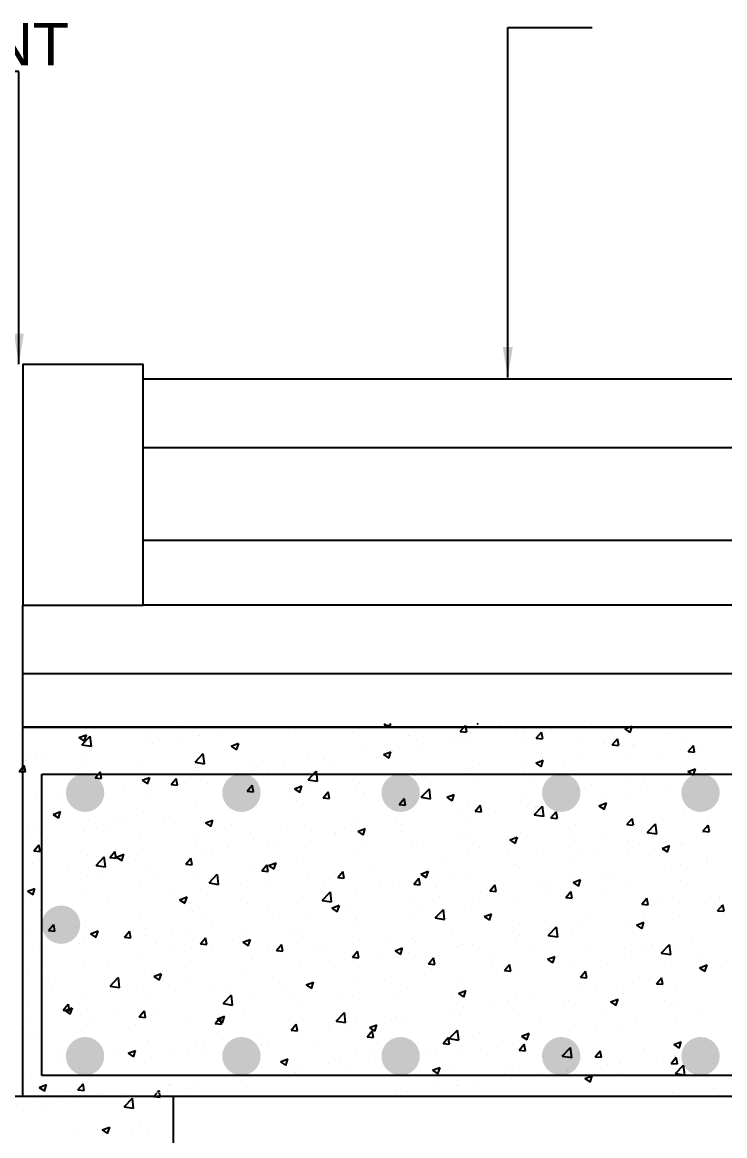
# Model space of a CAD drawing. Header units: inches. Extents: x 0 to 11487, y 0 to 10656.
# Drawn here: x 360.67 to 365, y 295.22 to 302.09 of the extents above; entities that cross this region are included whole.
import ezdxf

# ---------------------------------------------------------------- set-up
doc = ezdxf.new("R2010")
doc.units = ezdxf.units.IN
doc.header["$MEASUREMENT"] = 0
doc.linetypes.add('HIDDEN', pattern=[9.525, 6.35, -3.175])
for name, color, linetype in [('DIMENSION', 255, 'Continuous'), ('DRAWING', 7, 'Continuous'), ('HATCH', 7, 'Continuous'), ('TEXT', 255, 'Continuous')]:
    doc.layers.add(name, color=color, linetype=linetype)
doc.styles.get("Standard").update_dxf_attribs({"font": 'arial.ttf'})
doc.dimstyles.get("Standard").update_dxf_attribs({"dimtxt": 0.18, "dimasz": 0.1875, "dimexe": 0.18, "dimexo": 0.0625, "dimgap": 0.09, "dimtad": 0, "dimtih": 1, "dimtoh": 1, "dimdec": 4, "dimzin": 0, "dimdsep": 46, "dimtxsty": 'Standard', "dimcen": 0.09, "dimadec": 0, "dimazin": 0, "dimtfac": 1, "dimtdec": 4, "dimtofl": 0, "dimtmove": 0, "dimatfit": 3, "dimfxl": 1, "dimtolj": 1, "dimtzin": 0, "dimarcsym": 0})

msp = doc.modelspace()

# ---------------------------------------------------------------- hatches: boundary and pattern name
at = {"linetype": 'HIDDEN', "ltscale": 0.02}
h = msp.add_hatch(color=256, dxfattribs=at)
h.paths.add_polyline_path([(360.9421, 297.33828, 1), (361.1787, 297.33828, 0.3538924), (361.08509, 297.45397), (361.03571, 297.45397, 0.3538924)])
h.paths.add_polyline_path([(362.14301, 297.33828, 0.3538924), (362.0494, 297.45397), (362.00002, 297.45397, 0.3538924), (361.90641, 297.33828, 1)])
h.paths.add_polyline_path([(362.88831, 297.33828, 1), (363.12491, 297.33828, 0.3538924), (363.0313, 297.45397), (362.98192, 297.45397, 0.3538924)])
h.paths.add_polyline_path([(364.115, 297.33828, 0.3538924), (364.02139, 297.45397), (363.97201, 297.45397, 0.3538924), (363.8784, 297.33828, 1)])
h.paths.add_polyline_path([(364.97416, 297.33828, 0.3538924), (364.88055, 297.45397), (364.83118, 297.45397, 0.3538924), (364.73756, 297.33828, 1)])
h.paths.add_polyline_path([(365.83333, 297.33828, 0.3538924), (365.73972, 297.45397), (365.69034, 297.45397, 0.3538924), (365.59673, 297.33828, 1)])
h.paths.add_polyline_path([(366.72523, 297.33828, 0.3538924), (366.63162, 297.45397), (366.58224, 297.45397, 0.3538924), (366.48863, 297.33828, 1)])
h.paths.add_polyline_path([(367.19233, 297.33828, 1), (367.42893, 297.33828, 0.3538924), (367.33531, 297.45397), (367.28594, 297.45397, 0.3538924)])
h.paths.add_polyline_path([(367.19233, 295.71308, 1), (367.42893, 295.71308, 1)])
h.paths.add_polyline_path([(366.48863, 295.71308, 1), (366.72523, 295.71308, 1)])
h.paths.add_polyline_path([(365.83333, 295.71308, 1), (365.59673, 295.71308, 1)])
h.paths.add_polyline_path([(364.97416, 295.71308, 1), (364.73756, 295.71308, 1)])
h.paths.add_polyline_path([(364.115, 295.71308, 1), (363.8784, 295.71308, 1)])
h.paths.add_polyline_path([(363.12491, 295.71308, 1), (362.88831, 295.71308, 1)])
h.paths.add_polyline_path([(362.14301, 295.71308, 1), (361.90641, 295.71308, 1)])
h.paths.add_polyline_path([(361.1787, 295.71308, 1), (360.9421, 295.71308, 1)])
h.paths.add_polyline_path([(361.03068, 296.52438, 1), (360.79408, 296.52438, 1)])

# ---------------------------------------------------------------- linework, layer by layer
at = {"ltscale": 0.02}
for p, q in [((360.79408, 297.45397), (368.00443, 297.45397)), ((360.79408, 295.59478), (360.79408, 297.45397)), ((368.00587, 295.59478), (360.79408, 295.59478))]:
    msp.add_line(p, q, dxfattribs=at)
at = {"layer": 'DRAWING', "ltscale": 0.02}
for p, q in [((360.67582, 297.74233), (367.96008, 297.74233)), ((360.67582, 295.46382), (360.67582, 297.74233)), ((367.97262, 295.46382), (360.67582, 295.46382))]:
    msp.add_line(p, q, dxfattribs=at)
for points in [[(360.67635, 298.49645), (361.41845, 298.49645), (361.41845, 299.98123), (360.67635, 299.98123)], [(367.97119, 299.46578), (361.41845, 299.46578), (361.41845, 299.89309), (367.97119, 299.89309)], [(367.97119, 298.49645), (361.41845, 298.49645), (361.41845, 298.89696), (367.97119, 298.89696)], [(360.67582, 298.07352), (367.97119, 298.07352), (367.97119, 297.74233), (360.67582, 297.74233)], [(359.66137, 295.46673), (361.60286, 295.46673), (361.60286, 294.95868), (359.66137, 294.95868)]]:
    msp.add_lwpolyline(points, close=True, dxfattribs=at)
msp.add_lwpolyline([(360.67582, 298.07352), (360.67582, 298.49645)], dxfattribs=at)
at = {"layer": 'HATCH', "ltscale": 0.02}
for p, q in [((361.45955, 297.71957), (361.45955, 297.71957)), ((361.66048, 297.7519), (361.66048, 297.7519)), ((362.00922, 297.73717), (362.00922, 297.73717)), ((362.10484, 297.73998), (362.10484, 297.73998)), ((362.29743, 297.74947), (362.29743, 297.74947)), ((362.35795, 297.72243), (362.35795, 297.72243)), ((362.70669, 297.7077), (362.70669, 297.7077)), ((362.90586, 297.75697), (362.91353, 297.76611)), ((362.90586, 297.75697), (362.9449, 297.75355)), ((362.9453, 297.75305), (362.94289, 297.76611)), ((363.26641, 297.76598), (363.26641, 297.76598)), ((363.37443, 297.71597), (363.40592, 297.75351)), ((363.37443, 297.71597), (363.41348, 297.71256)), ((363.41387, 297.71205), (363.40632, 297.753)), ((363.43701, 297.7053), (363.43701, 297.7053)), ((363.4766, 297.76611), (363.48181, 297.7626)), ((363.48221, 297.7621), (363.48355, 297.76611)), ((363.61515, 297.75125), (363.61515, 297.75125)), ((363.71847, 297.72216), (363.71847, 297.72216)), ((363.76699, 297.74712), (363.76699, 297.74712)), ((363.77265, 297.70865), (363.77265, 297.70865)), ((363.843, 297.67498), (363.87449, 297.71251)), ((363.88245, 297.67106), (363.87489, 297.71201)), ((363.93619, 297.73018), (363.93619, 297.73018)), ((363.96388, 297.73651), (363.96388, 297.73651)), ((364.18361, 297.76275), (364.18361, 297.76275)), ((364.31262, 297.72178), (364.31262, 297.72178)), ((364.38816, 297.7322), (364.4339, 297.74976)), ((364.38816, 297.7322), (364.42065, 297.71028)), ((364.42105, 297.70978), (364.4343, 297.74926)), ((364.63698, 297.70951), (364.63698, 297.70951)), ((364.66135, 297.70704), (364.66135, 297.70704)), ((361.02272, 297.67846), (361.06846, 297.69601)), ((361.02272, 297.67846), (361.05522, 297.65654)), ((361.04121, 297.63475), (361.0921, 297.68778)), ((361.04121, 297.63475), (361.09931, 297.62574)), ((361.05562, 297.65604), (361.06886, 297.69551)), ((361.07856, 297.65417), (361.07856, 297.65417)), ((361.09972, 297.62526), (361.0925, 297.68731)), ((361.43556, 297.64917), (361.43556, 297.64917)), ((361.47389, 297.64104), (361.47389, 297.64104)), ((361.63743, 297.66258), (361.63743, 297.66258)), ((361.76554, 297.691), (361.76554, 297.691)), ((361.88485, 297.69515), (361.88485, 297.69515)), ((361.96157, 297.62614), (362.00731, 297.64369)), ((361.99446, 297.60372), (362.00771, 297.64319)), ((363.05542, 297.69296), (363.05542, 297.69296)), ((363.10159, 297.6593), (363.10159, 297.6593)), ((363.33749, 297.65676), (363.33749, 297.65676)), ((363.36007, 297.65433), (363.36007, 297.65433)), ((363.40416, 297.67823), (363.40416, 297.67823)), ((363.75289, 297.66349), (363.75289, 297.66349)), ((363.843, 297.67498), (363.88205, 297.67156)), ((364.10163, 297.64876), (364.10163, 297.64876)), ((364.25599, 297.64412), (364.25599, 297.64412)), ((364.31157, 297.63398), (364.34306, 297.67152)), ((364.31157, 297.63398), (364.35062, 297.63057)), ((364.35102, 297.63006), (364.34346, 297.67101)), ((364.45036, 297.63403), (364.45036, 297.63403)), ((364.76374, 297.66645), (364.76374, 297.66645)), ((364.78014, 297.59299), (364.81163, 297.63052)), ((360.69758, 297.58878), (360.69758, 297.58878)), ((361.06131, 297.58673), (361.06131, 297.58673)), ((361.10014, 297.60318), (361.10014, 297.60318)), ((361.73842, 297.52662), (361.7893, 297.57965)), ((361.79692, 297.51713), (361.78971, 297.57917)), ((361.96157, 297.62614), (361.99406, 297.60422)), ((362.43231, 297.5685), (362.43231, 297.5685)), ((362.76229, 297.61032), (362.76229, 297.61032)), ((362.90041, 297.57382), (362.94615, 297.59137)), ((362.90041, 297.57382), (362.93291, 297.5519)), ((362.93331, 297.5514), (362.94655, 297.59087)), ((362.94911, 297.60023), (362.94911, 297.60023)), ((362.95651, 297.59137), (362.95651, 297.59137)), ((363.11265, 297.62176), (363.11265, 297.62176)), ((363.87501, 297.57872), (363.87501, 297.57872)), ((364.09835, 297.57863), (364.09835, 297.57863)), ((364.43377, 297.62463), (364.43377, 297.62463)), ((364.58787, 297.58094), (364.58787, 297.58094)), ((364.78014, 297.59299), (364.81919, 297.58957)), ((364.7991, 297.61929), (364.7991, 297.61929)), ((364.81959, 297.58907), (364.81203, 297.63002)), ((364.83529, 297.61351), (364.83529, 297.61351)), ((360.65364, 297.47055), (360.68514, 297.50808)), ((360.69309, 297.46663), (360.68554, 297.50758)), ((360.6953, 297.53706), (360.6953, 297.53706)), ((360.76084, 297.5542), (360.76084, 297.5542)), ((360.81389, 297.55415), (360.81389, 297.55415)), ((361.04403, 297.52232), (361.04403, 297.52232)), ((361.39277, 297.50759), (361.39277, 297.50759)), ((361.73842, 297.52662), (361.79652, 297.51761)), ((361.7415, 297.49285), (361.7415, 297.49285)), ((362.0969, 297.5225), (362.0969, 297.5225)), ((362.28911, 297.51334), (362.28911, 297.51334)), ((362.53653, 297.54591), (362.53653, 297.54591)), ((362.57552, 297.52597), (362.57552, 297.52597)), ((363.49403, 297.51332), (363.49403, 297.51332)), ((363.75904, 297.52965), (363.75904, 297.52965)), ((363.83926, 297.5215), (363.885, 297.53906)), ((363.83926, 297.5215), (363.87176, 297.49958)), ((363.87215, 297.49908), (363.8854, 297.53855)), ((364.01175, 297.50509), (364.01175, 297.50509)), ((364.42433, 297.55941), (364.42433, 297.55941)), ((360.65364, 297.47055), (360.69269, 297.46713)), ((361.12222, 297.42956), (361.15371, 297.46709)), ((361.12222, 297.42956), (361.16126, 297.42614)), ((361.16166, 297.42564), (361.15411, 297.46659)), ((361.41267, 297.41543), (361.45841, 297.43299)), ((361.42762, 297.4317), (361.42762, 297.4317)), ((361.44556, 297.39301), (361.45881, 297.43249)), ((361.59079, 297.38856), (361.62228, 297.42609)), ((361.63023, 297.38464), (361.62268, 297.42559)), ((361.71299, 297.43749), (361.71299, 297.43749)), ((361.75759, 297.47352), (361.75759, 297.47352)), ((362.09024, 297.47812), (362.09024, 297.47812)), ((362.12557, 297.4918), (362.12557, 297.4918)), ((362.19454, 297.46057), (362.19454, 297.46057)), ((362.43563, 297.41849), (362.48651, 297.47152)), ((362.43897, 297.46338), (362.43897, 297.46338)), ((362.49413, 297.409), (362.48691, 297.47104)), ((362.78771, 297.44865), (362.78771, 297.44865)), ((363.09365, 297.44183), (363.09365, 297.44183)), ((363.11304, 297.44793), (363.11304, 297.44793)), ((363.13644, 297.43391), (363.13644, 297.43391)), ((363.42907, 297.48783), (363.42907, 297.48783)), ((363.60079, 297.45099), (363.60079, 297.45099)), ((363.76433, 297.47252), (363.76433, 297.47252)), ((364.7558, 297.44898), (364.7558, 297.44898)), ((364.77811, 297.46918), (364.82385, 297.48674)), ((364.77811, 297.46918), (364.8106, 297.44726)), ((364.811, 297.44676), (364.82425, 297.48623)), ((364.88647, 297.4809), (364.88647, 297.4809)), ((361.0922, 297.3857), (361.0922, 297.3857)), ((361.30203, 297.38338), (361.30203, 297.38338)), ((361.41267, 297.41543), (361.44516, 297.39351)), ((361.46557, 297.40491), (361.46557, 297.40491)), ((361.59079, 297.38856), (361.62983, 297.38515)), ((361.81356, 297.39518), (361.81356, 297.39518)), ((362.05936, 297.34757), (362.09085, 297.3851)), ((362.0988, 297.34365), (362.09125, 297.3846)), ((362.35151, 297.36311), (362.39725, 297.38067)), ((362.35151, 297.36311), (362.38401, 297.34119)), ((362.38441, 297.34069), (362.39765, 297.38017)), ((362.43563, 297.41849), (362.49373, 297.40948)), ((362.73206, 297.38253), (362.73206, 297.38253)), ((362.75435, 297.39285), (362.75435, 297.39285)), ((362.94079, 297.3641), (362.94079, 297.3641)), ((363.13283, 297.31036), (363.18372, 297.36339)), ((363.19134, 297.30087), (363.18412, 297.36291)), ((363.18821, 297.39667), (363.18821, 297.39667)), ((363.48518, 297.41918), (363.48518, 297.41918)), ((363.83391, 297.40444), (363.83391, 297.40444)), ((364.0904, 297.36116), (364.0904, 297.36116)), ((364.18265, 297.38971), (364.18265, 297.38971)), ((364.42582, 297.40716), (364.42582, 297.40716)), ((364.50549, 297.4155), (364.50549, 297.4155)), ((364.53138, 297.37498), (364.53138, 297.37498)), ((364.66343, 297.35585), (364.66343, 297.35585)), ((364.88012, 297.36024), (364.88012, 297.36024)), ((360.75289, 297.33672), (360.75289, 297.33672)), ((360.88945, 297.32907), (360.88945, 297.32907)), ((361.43257, 297.32978), (361.43257, 297.32978)), ((362.05936, 297.34757), (362.09841, 297.34415)), ((362.08895, 297.30503), (362.08895, 297.30503)), ((362.35108, 297.31714), (362.35108, 297.31714)), ((362.36467, 297.28825), (362.36467, 297.28825)), ((362.42437, 297.35103), (362.42437, 297.35103)), ((362.52793, 297.30657), (362.55942, 297.34411)), ((362.52793, 297.30657), (362.56698, 297.30316)), ((362.56737, 297.30265), (362.55982, 297.3436)), ((362.77725, 297.34256), (362.77725, 297.34256)), ((362.9965, 297.26558), (363.02799, 297.30311)), ((363.03595, 297.26166), (363.02839, 297.30261)), ((363.13283, 297.31036), (363.19093, 297.30135)), ((363.29036, 297.31079), (363.3361, 297.32835)), ((363.29036, 297.31079), (363.32286, 297.28888)), ((363.32325, 297.28837), (363.3365, 297.32785)), ((363.7511, 297.31218), (363.7511, 297.31218)), ((364.1245, 297.3501), (364.1245, 297.3501)), ((364.25247, 297.30175), (364.25247, 297.30175)), ((364.41601, 297.32328), (364.41601, 297.32328)), ((360.86377, 297.20473), (360.90951, 297.22229)), ((360.89666, 297.18231), (360.90991, 297.22179)), ((361.05159, 297.26438), (361.05159, 297.26438)), ((361.74965, 297.25605), (361.74965, 297.25605)), ((361.95371, 297.23414), (361.95371, 297.23414)), ((361.97009, 297.25174), (361.97009, 297.25174)), ((362.11725, 297.25567), (362.11725, 297.25567)), ((362.9965, 297.26558), (363.03555, 297.26216)), ((363.08571, 297.22436), (363.08571, 297.22436)), ((363.36254, 297.21931), (363.36254, 297.21931)), ((363.42112, 297.27036), (363.42112, 297.27036)), ((363.46507, 297.22458), (363.49656, 297.26212)), ((363.46507, 297.22458), (363.50412, 297.22117)), ((363.50452, 297.22066), (363.49696, 297.26161)), ((363.74352, 297.28471), (363.74352, 297.28471)), ((363.83004, 297.20223), (363.88092, 297.25526)), ((363.83989, 297.24743), (363.83989, 297.24743)), ((363.88854, 297.19274), (363.88132, 297.25478)), ((363.93364, 297.18359), (363.96514, 297.22112)), ((363.97309, 297.17967), (363.96553, 297.22062)), ((364.22921, 297.25847), (364.27495, 297.27603)), ((364.22921, 297.25847), (364.2617, 297.23656)), ((364.2621, 297.23605), (364.27535, 297.27553)), ((364.74785, 297.23151), (364.74785, 297.23151)), ((360.86377, 297.20473), (360.89626, 297.18281)), ((360.91682, 297.1885), (360.91682, 297.1885)), ((361.08426, 297.16823), (361.08426, 297.16823)), ((361.26555, 297.17376), (361.26555, 297.17376)), ((361.41967, 297.21423), (361.41967, 297.21423)), ((361.54113, 297.17983), (361.54113, 297.17983)), ((361.58911, 297.18634), (361.58911, 297.18634)), ((361.61429, 297.15903), (361.61429, 297.15903)), ((361.80261, 297.15241), (361.84835, 297.16997)), ((361.80261, 297.15241), (361.83511, 297.13049)), ((361.83551, 297.12999), (361.84875, 297.16947)), ((362.7464, 297.17538), (362.7464, 297.17538)), ((362.98155, 297.15391), (362.98155, 297.15391)), ((363.42893, 297.19332), (363.42893, 297.19332)), ((363.59247, 297.21486), (363.59247, 297.21486)), ((363.83004, 297.20223), (363.88814, 297.19322)), ((363.93364, 297.18359), (363.97269, 297.18017)), ((364.40221, 297.14259), (364.43371, 297.18013)), ((364.41788, 297.18968), (364.41788, 297.18968)), ((364.44166, 297.13867), (364.43411, 297.17962)), ((364.90415, 297.15251), (364.90415, 297.15251)), ((360.70582, 297.11548), (360.70582, 297.11548)), ((360.74495, 297.11925), (360.74495, 297.11925)), ((361.05456, 297.10075), (361.05456, 297.10075)), ((361.13017, 297.12572), (361.13017, 297.12572)), ((361.20813, 297.12095), (361.20813, 297.12095)), ((361.29372, 297.14725), (361.29372, 297.14725)), ((361.40329, 297.08601), (361.40329, 297.08601)), ((361.96302, 297.1443), (361.96302, 297.1443)), ((362.08101, 297.08756), (362.08101, 297.08756)), ((362.31176, 297.12956), (362.31176, 297.12956)), ((362.41643, 297.13356), (362.41643, 297.13356)), ((362.60057, 297.08852), (362.60057, 297.08852)), ((362.60539, 297.0849), (362.60539, 297.0849)), ((362.66049, 297.11483), (362.66049, 297.11483)), ((362.74146, 297.10009), (362.7872, 297.11765)), ((362.74146, 297.10009), (362.77396, 297.07817)), ((362.76893, 297.10643), (362.76893, 297.10643)), ((362.77435, 297.07767), (362.7876, 297.11715)), ((363.00923, 297.10009), (363.00923, 297.10009)), ((363.01635, 297.13901), (363.01635, 297.13901)), ((363.35796, 297.08536), (363.35796, 297.08536)), ((363.74316, 297.09471), (363.74316, 297.09471)), ((364.08246, 297.14369), (364.08246, 297.14369)), ((364.40221, 297.14259), (364.44126, 297.13918)), ((364.49157, 297.09819), (364.49157, 297.09819)), ((364.52725, 297.0941), (364.57813, 297.14713)), ((364.52725, 297.0941), (364.58535, 297.08509)), ((364.58575, 297.08461), (364.57853, 297.14665)), ((364.8595, 297.09111), (364.8595, 297.09111)), ((364.87078, 297.1016), (364.90228, 297.13913)), ((364.87078, 297.1016), (364.90983, 297.09818)), ((364.91023, 297.09768), (364.90268, 297.13863)), ((360.7176, 297.07141), (360.7176, 297.07141)), ((360.74429, 296.97916), (360.77578, 297.01669)), ((360.78373, 296.97524), (360.77618, 297.01619)), ((360.82714, 297.05555), (360.82714, 297.05555)), ((361.7417, 297.03858), (361.7417, 297.03858)), ((361.75203, 297.07128), (361.75203, 297.07128)), ((362.10076, 297.05654), (362.10076, 297.05654)), ((362.19281, 297.03059), (362.19281, 297.03059)), ((362.21959, 297.02312), (362.21959, 297.02312)), ((362.4495, 297.04181), (362.4495, 297.04181)), ((362.79823, 297.02707), (362.79823, 297.02707)), ((363.14697, 297.01234), (363.14697, 297.01234)), ((363.41318, 297.05288), (363.41318, 297.05288)), ((363.68031, 297.04777), (363.72605, 297.06533)), ((363.68031, 297.04777), (363.7128, 297.02585)), ((363.7067, 297.07062), (363.7067, 297.07062)), ((363.7132, 297.02535), (363.72645, 297.06483)), ((364.05543, 297.05589), (364.05543, 297.05589)), ((364.08061, 297.04408), (364.08061, 297.04408)), ((364.24415, 297.06562), (364.24415, 297.06562)), ((364.40417, 297.04115), (364.40417, 297.04115)), ((364.47851, 297.02571), (364.47851, 297.02571)), ((364.61915, 296.99545), (364.66489, 297.01301)), ((364.65205, 296.97303), (364.66529, 297.01251)), ((364.73991, 297.01403), (364.73991, 297.01403)), ((364.7529, 297.02642), (364.7529, 297.02642)), ((360.74429, 296.97916), (360.78334, 296.97574)), ((361.07631, 296.95076), (361.07631, 296.95076)), ((361.12783, 296.89025), (361.17871, 296.94328)), ((361.21286, 296.93816), (361.24435, 296.9757)), ((361.2523, 296.93425), (361.24475, 296.9752)), ((361.25371, 296.94171), (361.29946, 296.95927)), ((361.28661, 296.91929), (361.29985, 296.95877)), ((361.41173, 296.99676), (361.41173, 296.99676)), ((361.78185, 296.97648), (361.78185, 296.97648)), ((361.8386, 296.95772), (361.8386, 296.95772)), ((361.9454, 296.99801), (361.9454, 296.99801)), ((362.73846, 296.95791), (362.73846, 296.95791)), ((363.07776, 297.00689), (363.07776, 297.00689)), ((363.42061, 296.95719), (363.42061, 296.95719)), ((363.4957, 296.9976), (363.4957, 296.9976)), ((363.66803, 296.98977), (363.66803, 296.98977)), ((363.84444, 296.98287), (363.84444, 296.98287)), ((364.09753, 296.96031), (364.09753, 296.96031)), ((364.19317, 296.96814), (364.19317, 296.96814)), ((364.40993, 296.97221), (364.40993, 296.97221)), ((364.54191, 296.9534), (364.54191, 296.9534)), ((364.61915, 296.99545), (364.65165, 296.97353)), ((360.73701, 296.90178), (360.73701, 296.90178)), ((361.12186, 296.88959), (361.12186, 296.88959)), ((361.12783, 296.89025), (361.18593, 296.88124)), ((361.18633, 296.88076), (361.17911, 296.9428)), ((361.21286, 296.93816), (361.25191, 296.93475)), ((361.25371, 296.94171), (361.28621, 296.91979)), ((361.36928, 296.92217), (361.36928, 296.92217)), ((361.45762, 296.89233), (361.45762, 296.89233)), ((361.68143, 296.89717), (361.71292, 296.9347)), ((361.68143, 296.89717), (361.72048, 296.89375)), ((361.72088, 296.89325), (361.71332, 296.9342)), ((362.15, 296.85618), (362.18149, 296.89371)), ((362.18945, 296.85226), (362.18189, 296.89321)), ((362.19256, 296.88939), (362.2383, 296.90695)), ((362.19256, 296.88939), (362.22506, 296.86747)), ((362.22546, 296.86697), (362.2387, 296.90645)), ((362.40848, 296.91608), (362.40848, 296.91608)), ((362.84449, 296.88135), (362.84449, 296.88135)), ((363.25707, 296.93566), (363.25707, 296.93566)), ((363.71655, 296.89492), (363.71655, 296.89492)), ((363.73521, 296.87723), (363.73521, 296.87723)), ((364.07452, 296.92621), (364.07452, 296.92621)), ((364.63505, 296.88227), (364.63505, 296.88227)), ((364.73229, 296.89484), (364.73229, 296.89484)), ((364.89064, 296.93867), (364.89064, 296.93867)), ((364.89583, 296.91638), (364.89583, 296.91638)), ((360.78685, 296.85643), (360.78685, 296.85643)), ((360.95832, 296.86806), (360.95832, 296.86806)), ((361.07664, 296.82693), (361.07664, 296.82693)), ((361.13558, 296.8417), (361.13558, 296.8417)), ((361.48432, 296.82696), (361.48432, 296.82696)), ((361.73376, 296.82111), (361.73376, 296.82111)), ((361.82503, 296.78212), (361.87591, 296.83515)), ((361.83305, 296.81223), (361.83305, 296.81223)), ((361.88353, 296.77263), (361.87632, 296.83467)), ((362.07307, 296.87009), (362.07307, 296.87009)), ((362.15, 296.85618), (362.18905, 296.85276)), ((362.43353, 296.82724), (362.43353, 296.82724)), ((362.59708, 296.84877), (362.59708, 296.84877)), ((362.61857, 296.81518), (362.65007, 296.85271)), ((362.61857, 296.81518), (362.65762, 296.81176)), ((362.65802, 296.81126), (362.65046, 296.85221)), ((363.08714, 296.77419), (363.11864, 296.81172)), ((363.12659, 296.77027), (363.11904, 296.81121)), ((363.13141, 296.83707), (363.17715, 296.85463)), ((363.13141, 296.83707), (363.1639, 296.81515)), ((363.1643, 296.81465), (363.17755, 296.85413)), ((363.33556, 296.82952), (363.33556, 296.82952)), ((363.40524, 296.83541), (363.40524, 296.83541)), ((364.07229, 296.80795), (364.07229, 296.80795)), ((364.25407, 296.81688), (364.25407, 296.81688)), ((364.31971, 296.84053), (364.31971, 296.84053)), ((360.69565, 296.76153), (360.69565, 296.76153)), ((360.70481, 296.731), (360.75056, 296.74856)), ((360.73771, 296.70859), (360.75095, 296.74806)), ((361.40379, 296.77928), (361.40379, 296.77928)), ((361.77354, 296.74035), (361.77354, 296.74035)), ((361.82503, 296.78212), (361.88313, 296.77311)), ((362.02096, 296.77293), (362.02096, 296.77293)), ((362.18179, 296.79749), (362.18179, 296.79749)), ((362.53052, 296.78276), (362.53052, 296.78276)), ((362.73051, 296.74043), (362.73051, 296.74043)), ((362.87926, 296.76802), (362.87926, 296.76802)), ((362.95458, 296.76413), (362.95458, 296.76413)), ((363.06982, 296.78941), (363.06982, 296.78941)), ((363.08714, 296.77419), (363.12619, 296.77077)), ((363.22799, 296.75329), (363.22799, 296.75329)), ((363.55571, 296.73319), (363.58721, 296.77072)), ((363.57673, 296.73855), (363.57673, 296.73855)), ((363.59516, 296.72927), (363.58761, 296.77022)), ((363.87308, 296.75148), (363.87308, 296.75148)), ((363.90875, 296.78642), (363.90875, 296.78642)), ((364.07025, 296.78475), (364.116, 296.80231)), ((364.07025, 296.78475), (364.10275, 296.76283)), ((364.10315, 296.76233), (364.11639, 296.80181)), ((364.40199, 296.75474), (364.40199, 296.75474)), ((364.73197, 296.79656), (364.73197, 296.79656)), ((360.70481, 296.731), (360.73731, 296.70909)), ((360.72906, 296.6843), (360.72906, 296.6843)), ((361.06837, 296.73329), (361.06837, 296.73329)), ((361.61, 296.71882), (361.61, 296.71882)), ((361.64366, 296.67869), (361.6894, 296.69624)), ((361.64366, 296.67869), (361.67616, 296.65677)), ((361.67656, 296.65627), (361.6898, 296.69574)), ((362.40054, 296.69861), (362.40054, 296.69861)), ((362.52224, 296.67399), (362.57312, 296.72702)), ((362.52224, 296.67399), (362.58034, 296.66498)), ((362.58074, 296.6645), (362.57352, 296.72654)), ((362.5736, 296.69873), (362.5736, 296.69873)), ((363.08521, 296.678), (363.08521, 296.678)), ((363.24876, 296.69953), (363.24876, 296.69953)), ((363.4921, 296.68608), (363.4921, 296.68608)), ((363.49617, 296.73211), (363.49617, 296.73211)), ((363.55571, 296.73319), (363.59476, 296.72978)), ((363.92546, 296.72382), (363.92546, 296.72382)), ((364.02429, 296.6922), (364.05578, 296.72973)), ((364.02429, 296.6922), (364.06333, 296.68878)), ((364.06373, 296.68828), (364.05618, 296.72922)), ((364.06657, 296.70874), (364.06657, 296.70874)), ((364.2742, 296.70909), (364.2742, 296.70909)), ((364.49286, 296.6512), (364.52435, 296.68873)), ((364.5323, 296.64728), (364.52475, 296.68823)), ((364.62293, 296.69435), (364.62293, 296.69435)), ((364.97139, 296.69129), (364.97139, 296.69129)), ((364.97167, 296.67962), (364.97167, 296.67962)), ((360.78646, 296.6104), (360.78646, 296.6104)), ((360.95, 296.63193), (360.95, 296.63193)), ((361.19742, 296.6645), (361.19742, 296.6645)), ((361.72582, 296.60363), (361.72582, 296.60363)), ((362.06512, 296.65261), (362.06512, 296.65261)), ((362.19261, 296.63333), (362.19261, 296.63333)), ((362.58251, 296.62637), (362.62825, 296.64392)), ((362.58251, 296.62637), (362.615, 296.60445)), ((362.6154, 296.60395), (362.62865, 296.64342)), ((362.67264, 296.62369), (362.67264, 296.62369)), ((363.11112, 296.62069), (363.11112, 296.62069)), ((363.21944, 296.56586), (363.27033, 296.61889)), ((363.27795, 296.55637), (363.27073, 296.61841)), ((363.39729, 296.61794), (363.39729, 296.61794)), ((363.72727, 296.65976), (363.72727, 296.65976)), ((364.49286, 296.6512), (364.5319, 296.64779)), ((364.56043, 296.63718), (364.56043, 296.63718)), ((364.72397, 296.65871), (364.72397, 296.65871)), ((364.88454, 296.65365), (364.88454, 296.65365)), ((364.96143, 296.61021), (364.99292, 296.64774)), ((364.96143, 296.61021), (365.00048, 296.60679)), ((365.00087, 296.60629), (364.99332, 296.64723)), ((361.39584, 296.56181), (361.39584, 296.56181)), ((361.81163, 296.56794), (361.81163, 296.56794)), ((362.26168, 296.56958), (362.26168, 296.56958)), ((362.42522, 296.59111), (362.42522, 296.59111)), ((362.73013, 296.55529), (362.73013, 296.55529)), ((363.06188, 296.57194), (363.06188, 296.57194)), ((363.21944, 296.56586), (363.27754, 296.55685)), ((363.52135, 296.57405), (363.5671, 296.5916)), ((363.52135, 296.57405), (363.55385, 296.55213)), ((363.55425, 296.55163), (363.56749, 296.5911)), ((363.90044, 296.55029), (363.90044, 296.55029)), ((364.14785, 296.58287), (364.14785, 296.58287)), ((364.39405, 296.53727), (364.39405, 296.53727)), ((364.4602, 296.52173), (364.50594, 296.53928)), ((364.49309, 296.49931), (364.50634, 296.53878)), ((364.50356, 296.58826), (364.50356, 296.58826)), ((364.72402, 296.57909), (364.72402, 296.57909)), ((360.72112, 296.46683), (360.72112, 296.46683)), ((360.83493, 296.48777), (360.86642, 296.5253)), ((360.83493, 296.48777), (360.87398, 296.48435)), ((360.87438, 296.48385), (360.86682, 296.5248)), ((361.00836, 296.50787), (361.00836, 296.50787)), ((361.06042, 296.51581), (361.06042, 296.51581)), ((361.09476, 296.46798), (361.1405, 296.48554)), ((361.09476, 296.46798), (361.12726, 296.44606)), ((361.12766, 296.44556), (361.1409, 296.48504)), ((361.3035, 296.44677), (361.335, 296.48431)), ((361.34295, 296.44285), (361.33539, 296.4838)), ((361.3571, 296.49314), (361.3571, 296.49314)), ((361.43065, 296.50254), (361.43065, 296.50254)), ((361.60168, 296.48269), (361.60168, 296.48269)), ((361.70583, 296.4784), (361.70583, 296.4784)), ((361.8491, 296.51526), (361.8491, 296.51526)), ((362.05457, 296.46367), (362.05457, 296.46367)), ((362.34915, 296.48989), (362.34915, 296.48989)), ((362.3926, 296.48114), (362.3926, 296.48114)), ((362.72257, 296.52296), (362.72257, 296.52296)), ((363.32432, 296.47445), (363.32432, 296.47445)), ((363.73689, 296.52876), (363.73689, 296.52876)), ((363.91665, 296.45773), (363.96753, 296.51076)), ((363.97515, 296.44824), (363.96793, 296.51028)), ((364.05863, 296.49127), (364.05863, 296.49127)), ((364.12258, 296.52286), (364.12258, 296.52286)), ((364.4602, 296.52173), (364.4927, 296.49981)), ((360.79737, 296.43486), (360.79737, 296.43486)), ((361.02556, 296.40684), (361.02556, 296.40684)), ((361.04966, 296.43714), (361.04966, 296.43714)), ((361.14611, 296.42012), (361.14611, 296.42012)), ((361.3035, 296.44677), (361.34255, 296.44336)), ((361.43814, 296.46116), (361.43814, 296.46116)), ((361.49484, 296.40539), (361.49484, 296.40539)), ((361.77207, 296.40578), (361.80357, 296.44331)), ((361.77207, 296.40578), (361.81112, 296.40236)), ((361.81152, 296.40186), (361.80397, 296.44281)), ((361.96817, 296.4245), (361.96817, 296.4245)), ((362.03361, 296.41566), (362.07935, 296.43322)), ((362.03361, 296.41566), (362.0661, 296.39374)), ((362.05718, 296.43514), (362.05718, 296.43514)), ((362.0665, 296.39324), (362.07975, 296.43272)), ((362.24064, 296.36478), (362.27214, 296.40232)), ((362.28009, 296.36086), (362.27254, 296.40181)), ((362.4033, 296.44894), (362.4033, 296.44894)), ((362.75204, 296.4342), (362.75204, 296.4342)), ((362.91336, 296.42034), (362.91336, 296.42034)), ((363.0769, 296.44187), (363.0769, 296.44187)), ((363.10078, 296.41947), (363.10078, 296.41947)), ((363.38935, 296.40047), (363.38935, 296.40047)), ((363.44951, 296.40473), (363.44951, 296.40473)), ((363.71932, 296.44229), (363.71932, 296.44229)), ((363.74159, 296.45746), (363.74159, 296.45746)), ((363.91665, 296.45773), (363.97475, 296.44872)), ((364.55212, 296.40105), (364.55212, 296.40105)), ((364.61386, 296.3496), (364.66474, 296.40263)), ((364.67236, 296.34011), (364.66514, 296.40215)), ((364.79953, 296.43363), (364.79953, 296.43363)), ((360.77814, 296.37427), (360.77814, 296.37427)), ((361.3879, 296.34434), (361.3879, 296.34434)), ((361.58718, 296.3591), (361.58718, 296.3591)), ((361.71787, 296.38616), (361.71787, 296.38616)), ((361.84358, 296.39065), (361.84358, 296.39065)), ((362.19231, 296.37592), (362.19231, 296.37592)), ((362.24064, 296.36478), (362.27969, 296.36137)), ((362.25336, 296.33345), (362.25336, 296.33345)), ((362.50078, 296.36602), (362.50078, 296.36602)), ((362.54105, 296.36118), (362.54105, 296.36118)), ((362.70922, 296.32379), (362.74071, 296.36132)), ((362.74866, 296.31987), (362.74111, 296.36082)), ((362.88978, 296.34645), (362.88978, 296.34645)), ((362.97245, 296.36334), (363.0182, 296.3809)), ((362.97245, 296.36334), (363.00495, 296.34142)), ((362.97963, 296.32667), (362.97963, 296.32667)), ((363.00535, 296.34092), (363.01859, 296.3804)), ((363.05393, 296.35447), (363.05393, 296.35447)), ((363.23852, 296.33171), (363.23852, 296.33171)), ((363.36061, 296.39207), (363.36061, 296.39207)), ((363.79825, 296.39), (363.79825, 296.39)), ((363.9113, 296.31102), (363.95704, 296.32858)), ((363.94419, 296.2886), (363.95744, 296.32808)), ((363.976, 296.32521), (363.976, 296.32521)), ((364.14698, 296.37526), (364.14698, 296.37526)), ((364.38857, 296.37952), (364.38857, 296.37952)), ((364.49572, 296.36053), (364.49572, 296.36053)), ((364.61386, 296.3496), (364.67196, 296.34059)), ((364.71608, 296.36162), (364.71608, 296.36162)), ((364.84445, 296.34579), (364.84445, 296.34579)), ((361.05248, 296.29834), (361.05248, 296.29834)), ((361.2062, 296.2937), (361.2062, 296.2937)), ((361.67724, 296.2576), (361.67724, 296.2576)), ((362.08982, 296.31192), (362.08982, 296.31192)), ((362.38465, 296.26367), (362.38465, 296.26367)), ((362.59864, 296.26128), (362.59864, 296.26128)), ((362.70922, 296.32379), (362.74826, 296.32037)), ((362.71463, 296.30549), (362.71463, 296.30549)), ((363.17779, 296.28279), (363.20928, 296.32033)), ((363.17779, 296.28279), (363.21683, 296.27938)), ((363.21723, 296.27887), (363.20968, 296.31982)), ((363.56504, 296.2711), (363.56504, 296.2711)), ((363.58725, 296.31698), (363.58725, 296.31698)), ((363.64636, 296.2418), (363.67785, 296.27933)), ((363.6858, 296.23788), (363.67825, 296.27883)), ((363.72858, 296.29263), (363.72858, 296.29263)), ((363.9113, 296.31102), (363.9438, 296.2891)), ((363.93599, 296.30225), (363.93599, 296.30225)), ((364.05069, 296.2738), (364.05069, 296.2738)), ((364.28472, 296.28751), (364.28472, 296.28751)), ((364.3861, 296.31979), (364.3861, 296.31979)), ((364.63346, 296.27278), (364.63346, 296.27278)), ((364.85015, 296.2587), (364.89589, 296.27626)), ((364.85015, 296.2587), (364.88264, 296.23679)), ((364.85757, 296.26387), (364.85757, 296.26387)), ((364.88304, 296.23628), (364.89629, 296.27576)), ((364.98219, 296.25804), (364.98219, 296.25804)), ((360.71318, 296.24936), (360.71318, 296.24936)), ((360.82522, 296.22831), (360.82522, 296.22831)), ((361.21444, 296.14575), (361.26532, 296.19878)), ((361.27294, 296.13626), (361.26572, 296.1983)), ((361.26628, 296.2035), (361.26628, 296.2035)), ((361.42982, 296.22503), (361.42982, 296.22503)), ((361.48471, 296.20496), (361.53045, 296.22252)), ((361.48471, 296.20496), (361.5172, 296.18304)), ((361.5176, 296.18254), (361.53085, 296.22202)), ((362.04923, 296.21767), (362.04923, 296.21767)), ((362.21766, 296.19588), (362.21766, 296.19588)), ((363.15246, 296.21678), (363.15246, 296.21678)), ((363.64636, 296.2418), (363.68541, 296.23838)), ((363.71138, 296.22482), (363.71138, 296.22482)), ((364.11493, 296.20081), (364.14642, 296.23834)), ((364.11493, 296.20081), (364.15398, 296.19739)), ((364.15437, 296.19688), (364.14682, 296.23783)), ((364.47659, 296.19847), (364.47659, 296.19847)), ((364.5835, 296.15981), (364.61499, 296.19734)), ((364.62294, 296.15589), (364.61539, 296.19684)), ((360.8537, 296.14918), (360.8537, 296.14918)), ((360.87839, 296.17581), (360.87839, 296.17581)), ((361.21444, 296.14575), (361.27254, 296.13674)), ((361.22713, 296.16107), (361.22713, 296.16107)), ((361.37995, 296.12687), (361.37995, 296.12687)), ((361.57586, 296.14634), (361.57586, 296.14634)), ((361.70993, 296.16869), (361.70993, 296.16869)), ((361.83668, 296.13048), (361.83668, 296.13048)), ((361.9246, 296.1316), (361.9246, 296.1316)), ((362.42355, 296.15264), (362.4693, 296.1702)), ((362.42355, 296.15264), (362.45605, 296.13072)), ((362.45645, 296.13022), (362.46969, 296.1697)), ((362.7415, 296.16268), (362.7415, 296.16268)), ((362.90504, 296.18421), (362.90504, 296.18421)), ((363.04599, 296.137), (363.04599, 296.137)), ((363.38141, 296.18299), (363.38141, 296.18299)), ((364.0956, 296.13307), (364.0956, 296.13307)), ((364.21672, 296.12186), (364.21672, 296.12186)), ((364.38026, 296.14339), (364.38026, 296.14339)), ((364.5835, 296.15981), (364.62255, 296.15639)), ((364.62768, 296.17597), (364.62768, 296.17597)), ((364.70813, 296.14414), (364.70813, 296.14414)), ((361.04454, 296.08087), (361.04454, 296.08087)), ((361.45569, 296.06509), (361.45569, 296.06509)), ((361.91164, 296.03762), (361.96253, 296.09065)), ((361.91796, 296.05426), (361.91796, 296.05426)), ((361.97014, 296.02813), (361.96293, 296.09017)), ((362.0815, 296.07579), (362.0815, 296.07579)), ((362.27333, 296.11687), (362.27333, 296.11687)), ((362.32892, 296.10836), (362.32892, 296.10836)), ((362.62207, 296.10213), (362.62207, 296.10213)), ((362.70668, 296.08802), (362.70668, 296.08802)), ((362.9708, 296.0874), (362.9708, 296.0874)), ((363.31954, 296.07266), (363.31954, 296.07266)), ((363.3624, 296.10032), (363.40814, 296.11788)), ((363.3624, 296.10032), (363.3949, 296.0784)), ((363.3953, 296.0779), (363.40854, 296.11738)), ((363.66827, 296.05793), (363.66827, 296.05793)), ((363.71462, 296.06768), (363.71462, 296.06768)), ((363.80414, 296.06754), (363.80414, 296.06754)), ((364.04274, 296.05632), (364.04274, 296.05632)), ((364.30125, 296.048), (364.34699, 296.06556)), ((364.33414, 296.02558), (364.34739, 296.06506)), ((364.37816, 296.10232), (364.37816, 296.10232)), ((364.63312, 296.05503), (364.63312, 296.05503)), ((360.70523, 296.03189), (360.70523, 296.03189)), ((360.92557, 295.99638), (360.95707, 296.03391)), ((360.92557, 295.99638), (360.96462, 295.99296)), ((360.93581, 295.99426), (360.98155, 296.01182)), ((360.93581, 295.99426), (360.9683, 295.97234)), ((360.96502, 295.99246), (360.95747, 296.03341)), ((360.9687, 295.97184), (360.98195, 296.01132)), ((361.07471, 295.99969), (361.07471, 295.99969)), ((361.39415, 295.95538), (361.42564, 295.99291)), ((361.43359, 295.95146), (361.42604, 295.99241)), ((361.50538, 295.99994), (361.50538, 295.99994)), ((361.91164, 296.03762), (361.96974, 296.02861)), ((362.04129, 296.0002), (362.04129, 296.0002)), ((362.37671, 296.04619), (362.37671, 296.04619)), ((362.60885, 295.92949), (362.65973, 295.98252)), ((362.66735, 295.92), (362.66013, 295.98204)), ((363.33364, 296.00228), (363.33364, 296.00228)), ((363.39318, 296.01344), (363.39318, 296.01344)), ((363.55672, 296.03497), (363.55672, 296.03497)), ((363.70344, 296.00734), (363.70344, 296.00734)), ((364.01701, 296.0432), (364.01701, 296.0432)), ((364.25214, 295.98963), (364.25214, 295.98963)), ((364.30125, 296.048), (364.33374, 296.02608)), ((364.36574, 296.02846), (364.36574, 296.02846)), ((364.71448, 296.01373), (364.71448, 296.01373)), ((360.69373, 295.93429), (360.69373, 295.93429)), ((361.09442, 295.94584), (361.09442, 295.94584)), ((361.25796, 295.96737), (361.25796, 295.96737)), ((361.39415, 295.95538), (361.43319, 295.95197)), ((361.70199, 295.95121), (361.70199, 295.95121)), ((361.86272, 295.91439), (361.89421, 295.95192)), ((361.86272, 295.91439), (361.90176, 295.91097)), ((361.87465, 295.94194), (361.9204, 295.9595)), ((361.87465, 295.94194), (361.90715, 295.92002)), ((361.90216, 295.91047), (361.89461, 295.95142)), ((361.90755, 295.91952), (361.92079, 295.959)), ((362.60885, 295.92949), (362.66695, 295.92048)), ((362.73318, 295.92655), (362.73318, 295.92655)), ((362.95265, 295.93688), (362.95265, 295.93688)), ((362.9806, 295.95912), (362.9806, 295.95912)), ((363.03804, 295.91952), (363.03804, 295.91952)), ((363.37346, 295.96552), (363.37346, 295.96552)), ((363.87116, 295.92424), (363.87116, 295.92424)), ((364.45582, 295.9183), (364.45582, 295.9183)), ((364.70019, 295.92667), (364.70019, 295.92667)), ((364.8684, 295.97262), (364.8684, 295.97262)), ((360.68184, 295.89152), (360.68184, 295.89152)), ((361.03659, 295.8634), (361.03659, 295.8634)), ((361.37201, 295.90939), (361.37201, 295.90939)), ((362.15706, 295.8507), (362.15706, 295.8507)), ((362.33129, 295.87339), (362.36278, 295.91093)), ((362.33129, 295.87339), (362.37034, 295.86998)), ((362.37073, 295.86947), (362.36318, 295.91042)), ((362.56964, 295.90502), (362.56964, 295.90502)), ((362.57167, 295.87149), (362.57167, 295.87149)), ((362.69874, 295.87054), (362.69874, 295.87054)), ((362.79986, 295.8324), (362.83135, 295.86993)), ((362.8135, 295.88962), (362.85924, 295.90718)), ((362.8135, 295.88962), (362.846, 295.8677)), ((362.8393, 295.82848), (362.83175, 295.86943)), ((362.8464, 295.8672), (362.85964, 295.90668)), ((363.30606, 295.82136), (363.35694, 295.87439)), ((363.36456, 295.81187), (363.35734, 295.87391)), ((363.49017, 295.85884), (363.49017, 295.85884)), ((363.75235, 295.8373), (363.79809, 295.85486)), ((363.78524, 295.81488), (363.79849, 295.85436)), ((364.04486, 295.8642), (364.04486, 295.8642)), ((364.2084, 295.88573), (364.2084, 295.88573)), ((364.37022, 295.88485), (364.37022, 295.88485)), ((360.69729, 295.81441), (360.69729, 295.81441)), ((360.75118, 295.84198), (360.75118, 295.84198)), ((361.09991, 295.82725), (361.09991, 295.82725)), ((361.44865, 295.81251), (361.44865, 295.81251)), ((361.7461, 295.7966), (361.7461, 295.7966)), ((361.79738, 295.79778), (361.79738, 295.79778)), ((361.90964, 295.81813), (361.90964, 295.81813)), ((362.03335, 295.78272), (362.03335, 295.78272)), ((362.14612, 295.78305), (362.14612, 295.78305)), ((362.19069, 295.80609), (362.19069, 295.80609)), ((362.36876, 295.82872), (362.36876, 295.82872)), ((362.79986, 295.8324), (362.83891, 295.82898)), ((363.10919, 295.79345), (363.10919, 295.79345)), ((363.26843, 295.7914), (363.29992, 295.82894)), ((363.26843, 295.7914), (363.30748, 295.78799)), ((363.30787, 295.78748), (363.30032, 295.82843)), ((363.30606, 295.82136), (363.36416, 295.81235)), ((363.38486, 295.77731), (363.38486, 295.77731)), ((363.63228, 295.80988), (363.63228, 295.80988)), ((363.69549, 295.78987), (363.69549, 295.78987)), ((363.737, 295.75041), (363.76849, 295.78794)), ((363.75235, 295.8373), (363.78484, 295.81538)), ((363.77645, 295.74649), (363.76889, 295.78744)), ((364.0348, 295.83885), (364.0348, 295.83885)), ((364.69119, 295.78498), (364.73694, 295.80254)), ((364.69119, 295.78498), (364.72369, 295.76306)), ((364.72409, 295.76256), (364.73733, 295.80203)), ((364.88262, 295.82641), (364.88262, 295.82641)), ((360.88892, 295.75423), (360.88892, 295.75423)), ((361.08611, 295.70971), (361.08611, 295.70971)), ((361.23766, 295.7395), (361.23766, 295.7395)), ((361.32575, 295.73123), (361.3715, 295.74879)), ((361.32576, 295.73123), (361.35825, 295.70932)), ((361.33352, 295.74228), (361.33352, 295.74228)), ((361.35865, 295.70882), (361.37189, 295.74829)), ((361.58639, 295.72476), (361.58639, 295.72476)), ((361.69404, 295.73374), (361.69404, 295.73374)), ((361.8097, 295.74069), (361.8097, 295.74069)), ((361.93513, 295.71003), (361.93513, 295.71003)), ((362.49485, 295.76831), (362.49485, 295.76831)), ((362.72821, 295.72805), (362.72821, 295.72805)), ((362.84359, 295.75358), (362.84359, 295.75358)), ((363.19232, 295.73884), (363.19232, 295.73884)), ((363.22132, 295.75578), (363.22132, 295.75578)), ((363.36552, 295.74805), (363.36552, 295.74805)), ((363.54106, 295.72411), (363.54106, 295.72411)), ((363.737, 295.75041), (363.77605, 295.74699)), ((363.88979, 295.70937), (363.88979, 295.70937)), ((364.00326, 295.71323), (364.05414, 295.76626)), ((364.00326, 295.71323), (364.06136, 295.70422)), ((364.06176, 295.70374), (364.05455, 295.76578)), ((364.20557, 295.70941), (364.23707, 295.74695)), ((364.20557, 295.70941), (364.24462, 295.706)), ((364.24502, 295.70549), (364.23746, 295.74644)), ((364.50163, 295.76102), (364.50163, 295.76102)), ((364.69225, 295.7092), (364.69225, 295.7092)), ((364.69654, 295.71496), (364.69654, 295.71496)), ((364.86008, 295.73649), (364.86008, 295.73649)), ((360.92256, 295.68818), (360.92256, 295.68818)), ((361.02865, 295.64592), (361.02865, 295.64592)), ((361.36407, 295.69192), (361.36407, 295.69192)), ((361.42872, 295.6753), (361.42872, 295.6753)), ((362.2646, 295.67891), (362.31034, 295.69647)), ((362.2646, 295.67891), (362.2971, 295.657)), ((362.28386, 295.69529), (362.28386, 295.69529)), ((362.2975, 295.6565), (362.31074, 295.69597)), ((362.34722, 295.66265), (362.34722, 295.66265)), ((362.39778, 295.64736), (362.39778, 295.64736)), ((362.56132, 295.66889), (362.56132, 295.66889)), ((362.6326, 295.68056), (362.6326, 295.68056)), ((362.6908, 295.65307), (362.6908, 295.65307)), ((362.80874, 295.70146), (362.80874, 295.70146)), ((362.98133, 295.66582), (362.98133, 295.66582)), ((363.0301, 295.70205), (363.0301, 295.70205)), ((363.20345, 295.6266), (363.24919, 295.64415)), ((363.23634, 295.60418), (363.24959, 295.64365)), ((363.33007, 295.65109), (363.33007, 295.65109)), ((364.12065, 295.69562), (364.12065, 295.69562)), ((364.23853, 295.69464), (364.23853, 295.69464)), ((364.28396, 295.66064), (364.28396, 295.66064)), ((364.36227, 295.66738), (364.36227, 295.66738)), ((364.58726, 295.6799), (364.58726, 295.6799)), ((364.67414, 295.66842), (364.70564, 295.70595)), ((364.67414, 295.66842), (364.71319, 295.665)), ((364.70047, 295.6051), (364.75135, 295.65813)), ((364.71359, 295.6645), (364.70603, 295.70545)), ((364.75897, 295.59561), (364.75175, 295.65765)), ((364.936, 295.66517), (364.936, 295.66517)), ((360.68934, 295.59694), (360.68934, 295.59694)), ((361.04774, 295.6099), (361.04774, 295.6099)), ((361.96624, 295.59726), (361.96624, 295.59726)), ((361.9852, 295.59304), (361.9852, 295.59304)), ((362.36082, 295.61125), (362.36082, 295.61125)), ((363.20345, 295.6266), (363.23594, 295.60468)), ((363.6788, 295.63636), (363.6788, 295.63636)), ((363.68755, 295.5724), (363.68755, 295.5724)), ((363.73967, 295.63022), (363.73967, 295.63022)), ((363.873, 295.60654), (363.873, 295.60654)), ((364.02685, 295.62138), (364.02685, 295.62138)), ((364.02754, 295.62162), (364.02754, 295.62162)), ((364.03654, 295.62807), (364.03654, 295.62807)), ((364.14229, 295.57428), (364.18804, 295.59183)), ((364.14229, 295.57428), (364.17479, 295.55236)), ((364.17519, 295.55186), (364.18843, 295.59133)), ((364.37627, 295.60689), (364.37627, 295.60689)), ((364.70047, 295.6051), (364.75857, 295.59609)), ((364.72501, 295.59215), (364.72501, 295.59215)), ((360.77686, 295.52053), (360.8226, 295.53809)), ((360.77686, 295.52053), (360.80935, 295.49861)), ((360.80975, 295.49811), (360.823, 295.53759)), ((361.01622, 295.50499), (361.04771, 295.54252)), ((361.01622, 295.50499), (361.05527, 295.50157)), ((361.05566, 295.50107), (361.04811, 295.54202)), ((361.50704, 295.49051), (361.51628, 295.50152)), ((361.51862, 295.49051), (361.51668, 295.50102)), ((361.57425, 295.53894), (361.57425, 295.53894)), ((361.58526, 295.53186), (361.58526, 295.53186)), ((361.6861, 295.51627), (361.6861, 295.51627)), ((361.73779, 295.56047), (361.73779, 295.56047)), ((362.0254, 295.56525), (362.0254, 295.56525)), ((363.21301, 295.51965), (363.21301, 295.51965)), ((363.35757, 295.53058), (363.35757, 295.53058)), ((363.35868, 295.56483), (363.35868, 295.56483)), ((363.46042, 295.55222), (363.46042, 295.55222)), ((364.93564, 295.5114), (364.93564, 295.5114)), ((360.91425, 295.45205), (360.91425, 295.45205)), ((360.96994, 295.49518), (360.96994, 295.49518)), ((361.16167, 295.48462), (361.16167, 295.48462)), ((361.20427, 295.46646), (361.20427, 295.46646)), ((361.30105, 295.40125), (361.35193, 295.45428)), ((361.31868, 295.48045), (361.31868, 295.48045)), ((361.35955, 295.39176), (361.35233, 295.4538)), ((361.35612, 295.47445), (361.35612, 295.47445)), ((361.48479, 295.46399), (361.5046, 295.4876)), ((361.48479, 295.46399), (361.52384, 295.46057)), ((361.52423, 295.46007), (361.51916, 295.4876)), ((362.9777, 295.49943), (362.9777, 295.49943)), ((363.04946, 295.49812), (363.04946, 295.49812)), ((364.6843, 295.49173), (364.6843, 295.49173)), ((360.6814, 295.37947), (360.6814, 295.37947)), ((360.75071, 295.43052), (360.75071, 295.43052)), ((360.82329, 295.40107), (360.82329, 295.40107)), ((361.02071, 295.42845), (361.02071, 295.42845)), ((361.30105, 295.40125), (361.35915, 295.39224)), ((360.98981, 295.22696), (360.98981, 295.22696)), ((361.1668, 295.25751), (361.21254, 295.27507)), ((361.1668, 295.25751), (361.1993, 295.23559)), ((361.1997, 295.23509), (361.21294, 295.27457)), ((361.34818, 295.25698), (361.34818, 295.25698)), ((361.40239, 295.28128), (361.40239, 295.28128)), ((361.45377, 295.23784), (361.45377, 295.23784))]:
    msp.add_line(p, q, dxfattribs=at)

# ---------------------------------------------------------------- texts
at = {"layer": 'TEXT', "insert": (356.23538, 302.08874), "char_height": 0.2613116, "width": 5.0737907, "attachment_point": 1}
msp.add_mtext('20 THK. EXPANSION JOINT FILLED MASTIC PAD', dxfattribs=at)

# ---------------------------------------------------------------- leaders
at = {"layer": 'DIMENSION', "ltscale": 0.02}
for points in [[(363.66716, 299.90086), (363.66716, 302.06028), (364.18696, 302.06028)], [(360.652, 299.98353), (360.652, 301.78894), (359.43519, 301.78894)]]:
    msp.add_leader(points, dimstyle='Standard', override={"dimgap": 0.09, "dimtad": 0}, dxfattribs=at)

doc.saveas('drawing.dxf')
